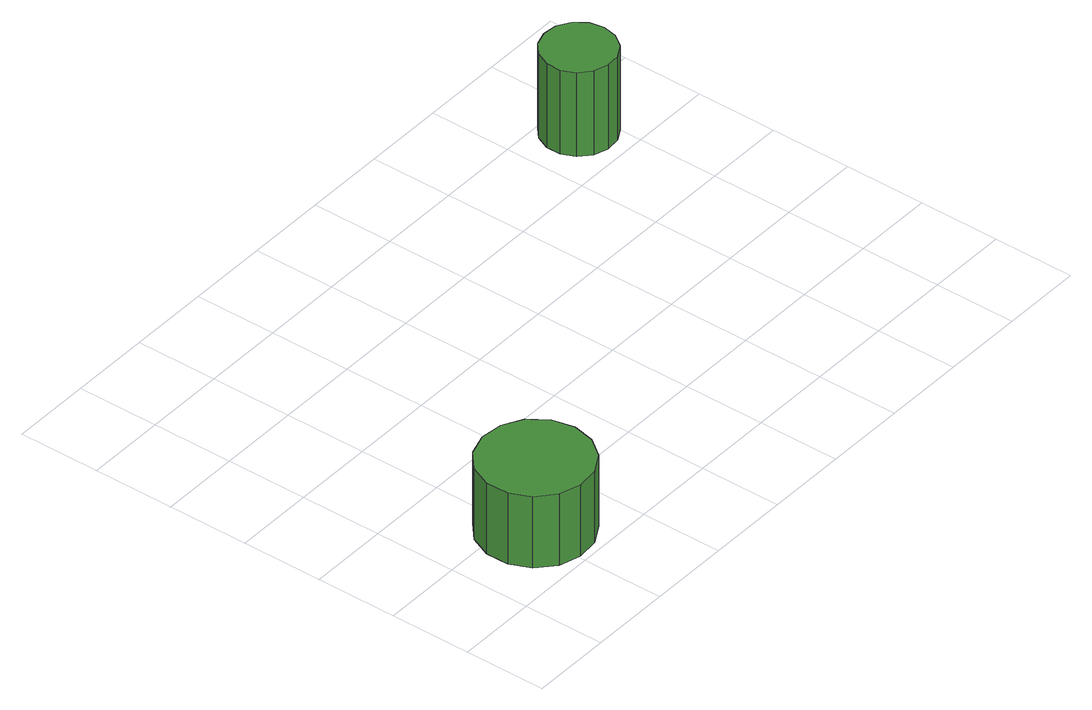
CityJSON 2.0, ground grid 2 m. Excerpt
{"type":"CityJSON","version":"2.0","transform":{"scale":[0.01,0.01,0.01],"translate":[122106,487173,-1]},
"CityObjects":{
"tree1":{"type":"SolitaryVegetationObject","attributes":{"function":"something"},"geometry":[{"type":"MultiSurface","lod":"1","boundaries":[[[0,1,2,3,4,5,6,7,8,9,10,11,12,13,14]],[[15,16,17,18,19,20,21,22,23,24,25,26,27,28,29]],[[0,29,28,1]],[[1,28,27,2]],[[2,27,26,3]],[[3,26,25,4]],[[4,25,24,5]],[[5,24,23,6]],[[6,23,22,7]],[[7,22,21,8]],[[8,21,20,9]],[[9,20,19,10]],[[10,19,18,11]],[[11,18,17,12]],[[12,17,16,13]],[[13,16,15,14]],[[14,15,29,0]]]}]},
"tree2":{"type":"SolitaryVegetationObject","attributes":{"function":"something"},"geometry":[{"type":"MultiSurface","lod":"1","boundaries":[[[30,31,32,33,34,35,36,37,38,39,40,41,42,43,44]],[[45,46,47,48,49,50,51,52,53,54,55,56,57,58,59]],[[30,59,58,31]],[[31,58,57,32]],[[32,57,56,33]],[[33,56,55,34]],[[34,55,54,35]],[[35,54,53,36]],[[36,53,52,37]],[[37,52,51,38]],[[38,51,50,39]],[[39,50,49,40]],[[40,49,48,41]],[[41,48,47,42]],[[42,47,46,43]],[[43,46,45,44]],[[44,45,59,30]]]}]}
},
"vertices":[
[355,149,264],[343,204,264],[310,249,264],[262,276,264],[207,282,264],[154,265,264],[112,228,264],[90,177,264],[90,121,264],[112,70,264],[154,33,264],[207,16,264],[262,22,264],[310,50,264],[343,95,264],[343,95,73],[310,50,73],[262,22,73],[207,16,73],[154,33,73],[112,70,73],[90,121,73],[90,177,73],[112,228,73],[154,265,73],[207,282,73],[262,276,73],[310,249,73],[343,204,73],[355,149,73],
[1430,920,299],[1423,956,299],[1401,985,299],[1370,1004,299],[1334,1007,299],[1299,996,299],[1272,972,299],[1257,939,299],[1257,902,299],[1272,869,299],[1299,845,299],[1334,834,299],[1370,837,299],[1401,855,299],[1423,885,299],[1423,885,74],[1401,855,74],[1370,837,74],[1334,834,74],[1299,845,74],[1272,869,74],[1257,902,74],[1257,939,74],[1272,972,74],[1299,996,74],[1334,1007,74],[1370,1004,74],[1401,985,74],[1423,956,74],[1430,920,74]
]}
